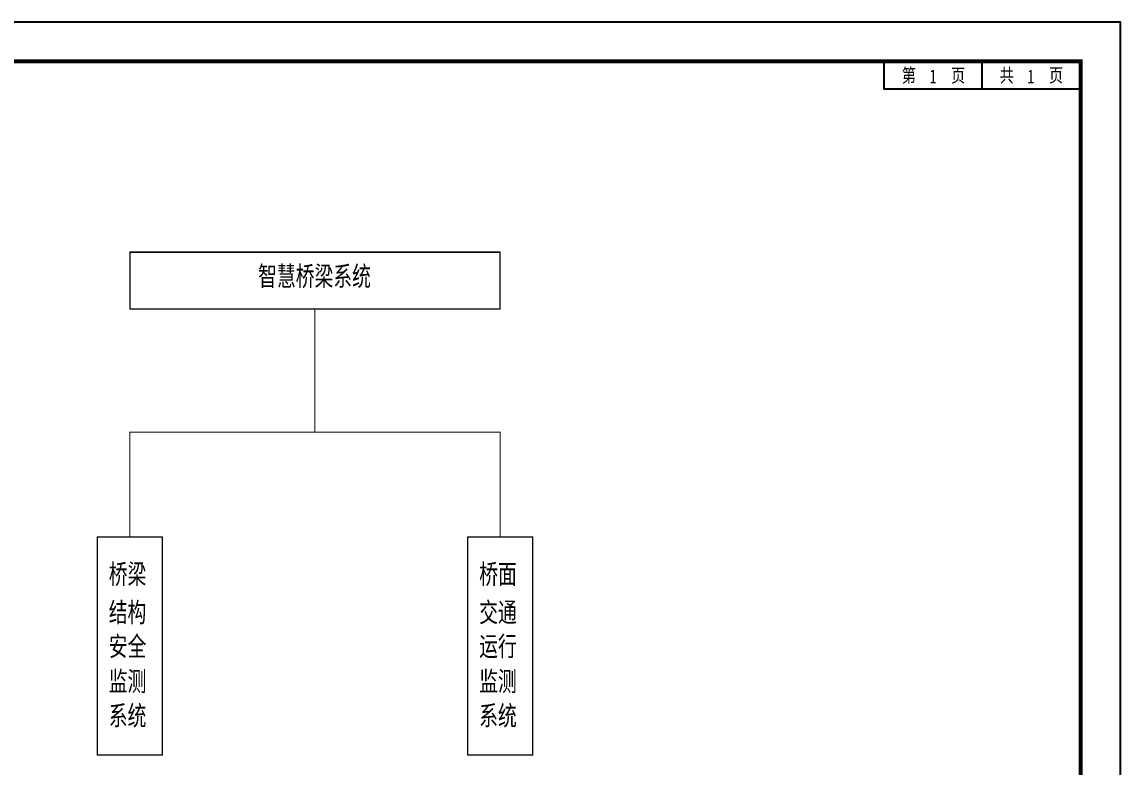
# Model space of a CAD drawing. Header units: millimetres. Extents: x 2630 to 3503, y 1668 to 1965.
# Drawn here: x 3224.2 to 3503, y 1776.1 to 1965.3 of the extents above; entities that cross this region are included whole.
import ezdxf
from ezdxf.enums import TextEntityAlignment as Align

# ---------------------------------------------------------------- set-up
doc = ezdxf.new("R2010")
doc.units = ezdxf.units.MM
doc.styles.get("Standard").update_dxf_attribs({"font": '', "width": 0.7})
doc.styles.add('WMF-宋体1', font='', dxfattribs={"width": 0.7})
doc.styles.get('Standard').set_extended_font_data('仿宋_GB2312')
doc.styles.get('WMF-宋体1').set_extended_font_data('仿宋_GB2312')

# ---------------------------------------------------------------- blocks, each defined once
blk = doc.blocks.new('tk')
at = {"color": 7, "true_color": 0xffffff, "flags": 128}
blk.add_lwpolyline([(420, -297), (0, -297), (0, 0), (420, 0)], close=True, dxfattribs=at)
at = {"const_width": 1, "flags": 128}
blk.add_lwpolyline([(410, -10), (25, -10), (25, -287), (410, -287)], close=True, dxfattribs=at)
for points in [[(360, -10), (360, -17), (410, -17)], [(385, -17), (385, -10)]]:
    blk.add_lwpolyline(points)
at = {"width": 0.75}
for s, p in [('第     页', (372.63, -13.5)), ('共     页', (397.5, -13.5))]:
    blk.add_text(s, height=3.5, dxfattribs=at).set_placement(p, align=Align.MIDDLE)

msp = doc.modelspace()

# ---------------------------------------------------------------- linework, layer by layer
at = {"color": 0, "lineweight": 0, "const_width": 0.275}
for points in [[(3251.55, 1892.47), (3345.57, 1892.47), (3345.57, 1906.8), (3251.55, 1906.8), (3251.55, 1892.47)], [(3298.56, 1868.11), (3298.56, 1892.47), (3298.56, 1861.13)], [(3243.26, 1779.2), (3259.85, 1779.2), (3259.85, 1834.45), (3243.26, 1834.45), (3243.26, 1779.2)], [(3337.28, 1779.2), (3353.87, 1779.2), (3353.87, 1834.45), (3337.28, 1834.45), (3337.28, 1779.2)]]:
    msp.add_lwpolyline(points, close=True, dxfattribs=at)
at = {"color": 0, "lineweight": 0}
for points in [[(3251.55, 1906.8), (3251.55, 1892.47), (3345.57, 1892.47), (3345.57, 1906.8), (3251.55, 1906.8)], [(3243.26, 1834.45), (3243.26, 1779.2), (3259.85, 1779.2), (3259.85, 1834.45), (3243.26, 1834.45)], [(3337.28, 1834.45), (3337.28, 1779.2), (3353.87, 1779.2), (3353.87, 1834.45), (3337.28, 1834.45)]]:
    msp.add_lwpolyline(points, close=True, dxfattribs=at)
at = {"color": 0, "lineweight": 0, "const_width": 0.275}
for points in [[(3298.56, 1861.13), (3251.55, 1861.13), (3251.55, 1834.45)], [(3298.56, 1861.13), (3345.57, 1861.13), (3345.57, 1834.45)]]:
    msp.add_lwpolyline(points, dxfattribs=at)

# ---------------------------------------------------------------- block references
msp.add_blockref('tk', (3083.01, 1965.29))

# ---------------------------------------------------------------- texts
at = {"width": 0.7}
for p in [(3455.52, 1951.47), (3480.36, 1951.43)]:
    msp.add_text('1', height=3.5, dxfattribs=at).set_placement(p, align=Align.MIDDLE)
at = {"color": 0, "lineweight": 0, "style": 'WMF-宋体1', "width": 0.7}
for s, p in [('智慧桥梁系统', (3284.13, 1898.24)), ('桥梁', (3246.2, 1822.59)), ('桥面', (3340.27, 1822.59)), ('结构', (3246.2, 1812.89)), ('交通', (3340.27, 1812.89)), ('安全', (3246.2, 1804.27)), ('运行', (3340.27, 1804.27)), ('监测', (3246.2, 1795.38)), ('监测', (3340.27, 1795.38)), ('系统', (3246.2, 1786.65)), ('系统', (3340.27, 1786.65))]:
    msp.add_text(s, height=5, dxfattribs=at).set_placement(p)

doc.saveas('drawing.dxf')
